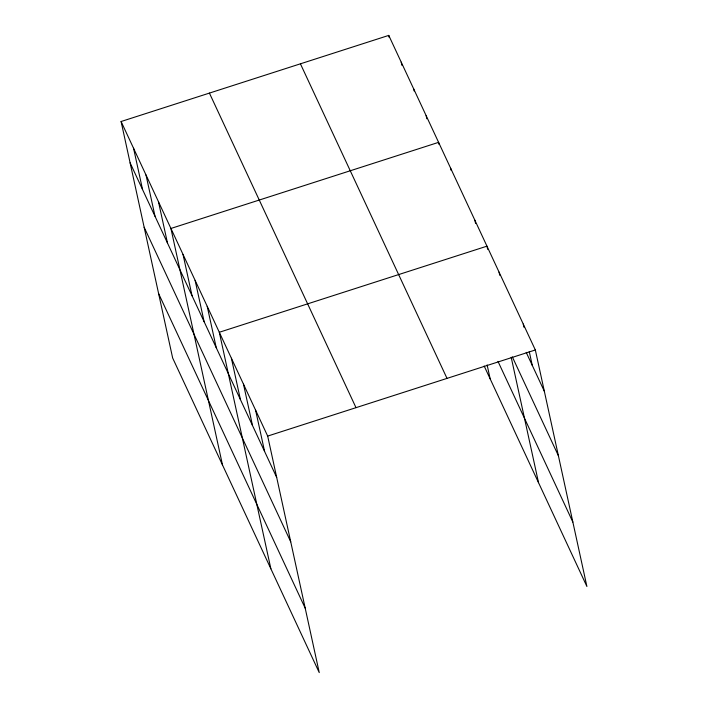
<?xml version="1.0" encoding="UTF-8"?>
<svg xmlns="http://www.w3.org/2000/svg" width="708" height="708" viewBox="0 0 708 708"><rect width="100%" height="100%" fill="white"/><g stroke="black" fill="none" stroke-linecap="round" stroke-linejoin="round"><path stroke-width="1.06" d="M121.095 121.511L267.677 436.084L319.246 672.6L172.663 358.027L121.095 121.511L388.754 35.4L535.337 349.973L586.905 586.49L484.166 366.001M267.677 436.084L535.337 349.973M526.212 352.372L544.355 391.303M512.344 356.894L558.391 455.713M497.981 361.372L572.861 522.079M300.422 63.817L447.014 378.391M209.418 93.093L356.009 407.666M130.104 162.84L276.686 477.413M144.149 227.25L290.731 541.824M158.619 293.616L305.201 608.19M523.247 324.025L523.938 327.202M529.257 351.575L532.257 365.355M499.06 272.12L499.751 275.297M487.662 249.34L486.962 246.163L219.303 332.273L270.872 568.79M511.185 357.257L538.531 482.679M474.873 220.215L475.564 223.392M450.686 168.309L451.146 170.424M439.057 144.476L438.588 142.352L170.929 228.463L222.498 464.979M487.122 364.912L490.157 378.869M426.136 115.616L426.827 118.794M413.676 88.881L414.136 90.996M401.215 62.136L401.905 65.322M388.754 35.4L389.214 37.515M255.588 410.127L264.597 451.456M243.49 384.179L252.499 425.508M231.401 358.23L240.41 399.56M207.214 306.325L216.223 347.655M195.116 280.368L204.125 321.697M183.027 254.42L192.036 295.749M158.468 201.727L167.486 243.056M146.007 174.991L155.025 216.312M133.555 148.246L142.565 189.576"/></g></svg>
